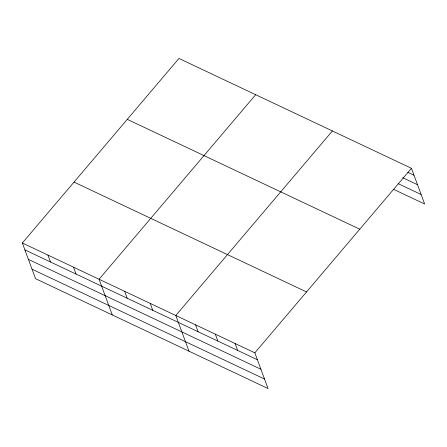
<?xml version="1.0" encoding="UTF-8"?>
<svg xmlns="http://www.w3.org/2000/svg" width="447" height="447" viewBox="0 0 447 447"><rect width="100%" height="100%" fill="white"/><g stroke="black" fill="none" stroke-linecap="round" stroke-linejoin="round"><path stroke-width="0.67" d="M22.35 242.995L254.84 352.845L268.044 388.544L35.553 278.693L22.35 242.995L178.956 58.456L411.447 168.307L424.65 204.005L393.773 189.416M255.678 94.708L99.072 279.246L112.275 314.945M332.4 130.954L175.794 315.498L188.997 351.197M254.84 352.845L411.447 168.307M407.826 172.291L414 175.213M402.691 177.71L417.515 184.712M398.288 183.706L421.135 194.501M127.278 119.355L359.762 229.205M74.029 182.097L306.519 291.947M24.903 249.901L257.394 359.751M28.418 259.405L260.908 369.256M32.039 269.195L264.529 379.045M235.077 343.508L237.631 350.414M215.314 334.172L217.868 341.078M195.551 324.835L198.11 331.741M150.22 303.412L152.773 310.319M124.646 291.332L127.199 298.238M73.498 267.166L76.051 274.072M47.924 255.081L50.477 261.987"/></g></svg>
